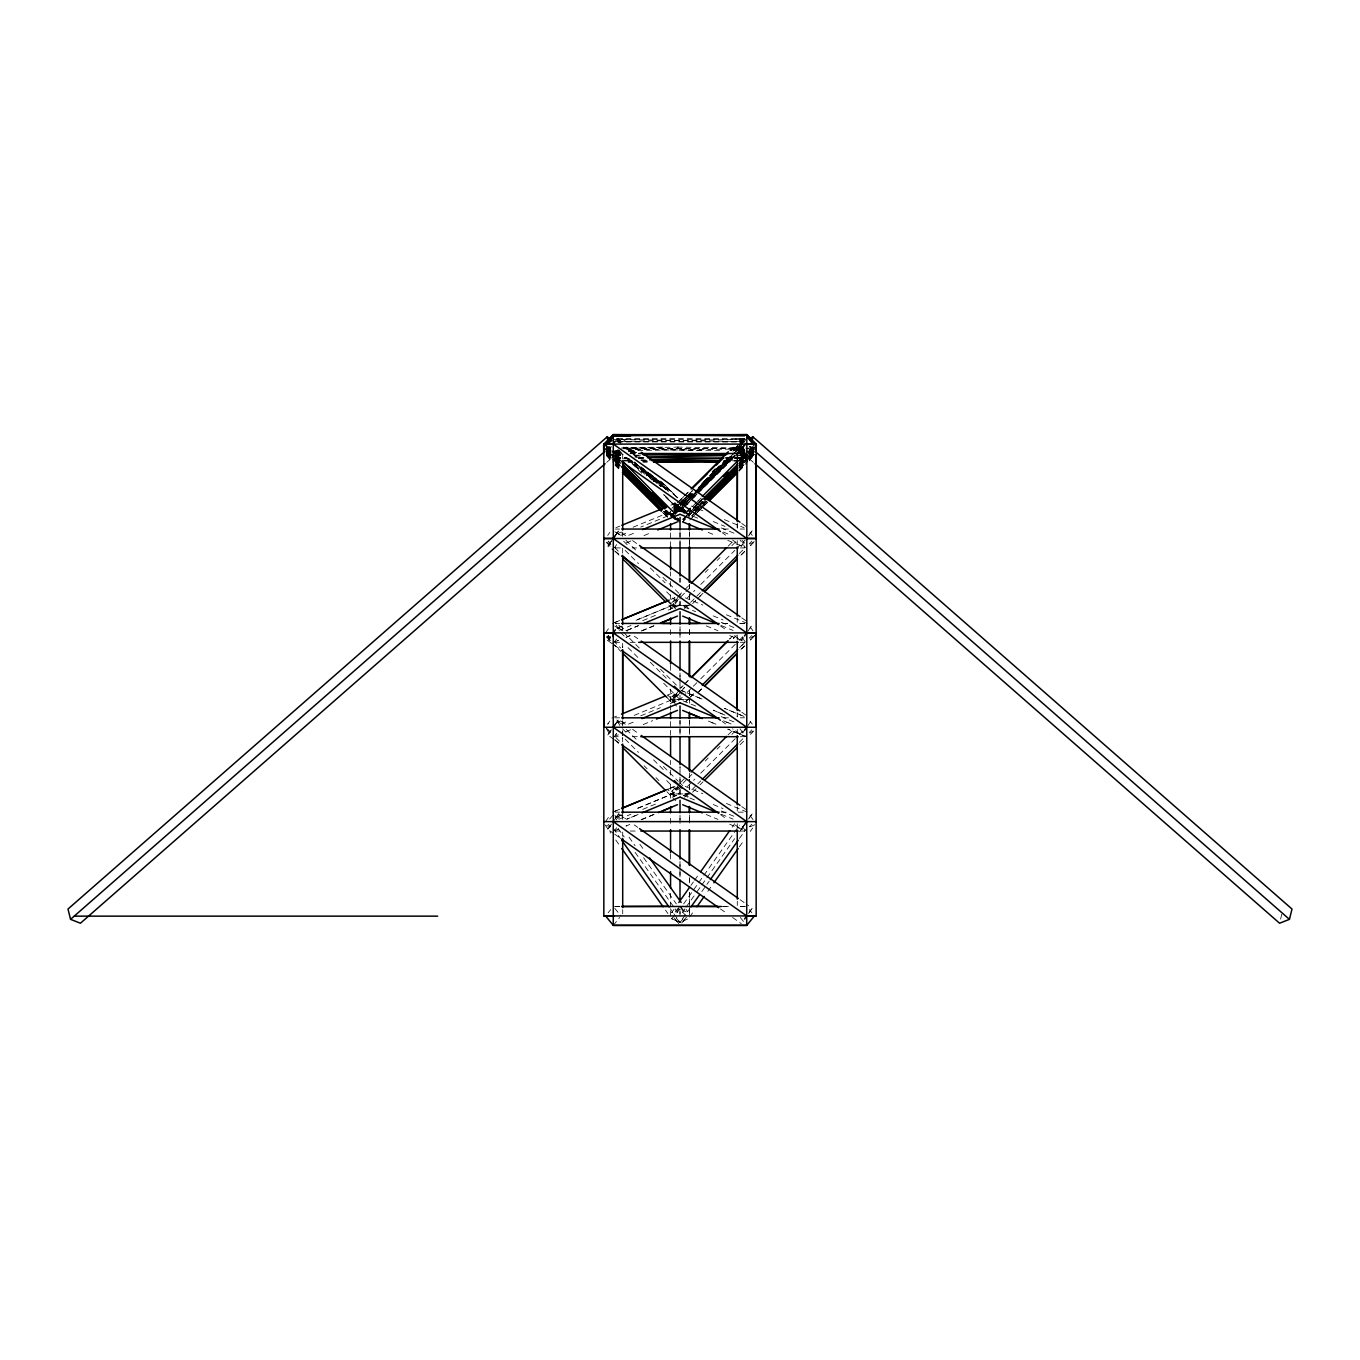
<?xml version="1.0" encoding="UTF-8"?>
<svg xmlns="http://www.w3.org/2000/svg" width="1360" height="1360" viewBox="0 0 1360 1360"><rect width="100%" height="100%" fill="white"/><g stroke="black" fill="none" stroke-linecap="round" stroke-linejoin="round"><path stroke-width="0.75" stroke-dasharray="5 3.75" d="M622.676 630.768L622.676 626.586M622.676 553.163L622.693 544.782M622.676 536.384L622.693 532.202M622.693 458.762L622.71 454.58M670.565 915.722L670.565 892.619M670.565 859.044L670.565 852.72M670.565 823.344L670.565 814.929M670.565 798.167L670.582 783.462M670.565 775.098L670.582 766.7M670.582 764.626L670.582 760.41M670.582 735.284L670.582 720.579M670.582 710.141L670.582 689.146M670.582 670.327L670.582 664.003M670.582 634.712L670.599 626.297M670.582 609.569L670.599 605.336L689.469 605.336M670.582 599.097L670.599 594.864M670.582 586.534L670.599 578.119M670.582 576.062L670.599 571.829M670.582 546.737L670.599 532.049M670.582 515.321L670.599 511.105M680 915.722L680 909.398L680 913.614M680 823.361L680.017 814.912L680 823.327M687.854 797.181L680 793.934L680.017 785.536M680.017 783.496L680.017 779.246M680.017 770.916L680.017 766.683L680 775.064M680.017 689.18L680.017 672.367L680 676.498M680.017 634.712L680.034 626.28L680 630.377M680.017 605.387L680.034 601.154M680.017 599.114L680.034 590.682M680.017 582.352L680.034 578.119M680.017 546.737L680.034 532.049M689.452 789.769L689.452 779.297L689.452 789.752M689.452 695.47L689.452 689.18M689.452 634.712L689.452 626.331M689.452 599.097L689.452 590.716M689.452 588.625L689.452 584.443M689.452 511.139L689.452 515.321L689.486 511.105L674.356 511.139L685.712 511.105M689.452 695.436L689.452 691.237M689.469 634.678L689.469 626.297M689.469 599.063L689.469 590.682M689.469 588.591L689.469 584.409M737.239 622.37L737.256 618.205M737.256 544.765L737.256 540.6M737.256 527.969L737.273 523.77M737.273 528.003L737.29 523.804M748.561 458.15L740.588 451.163L743.155 440.861L747.932 445.06M1280.593 919.122L1282.123 912.934M673.302 517.14L680.272 507.62M742.067 447.763L739.058 452.693L744.175 458.983L739.551 463.488M749.462 460.887L753.474 454.325M739.313 445.791L743.359 439.195M742.288 446.488L739.245 451.418L744.413 457.708L740.129 457.674M749.7 454.002L752.726 449.072M673.319 512.023L677.382 505.427L684.777 511.326M673.285 515.015L681.887 503.965M675.342 511.649L677.365 508.351L681.802 511.887L677.348 508.436M687.752 513.672L682.669 521.917L685.712 518.959M740.792 442.051L742.815 438.77M741.37 445.434L744.413 440.504L739.84 444.924M740.86 447.78L738.837 451.078L743.971 457.368M749.156 453.543L753.219 446.981M749.7 456.977L752.743 452.03M749.224 459.289L753.287 452.71M749.615 459.646L752.658 454.716M675.291 508.759L678.249 506.413L675.274 508.793L677.365 505.529L684.777 511.411M683.689 520.319L687.752 513.757M740.741 444.924L743.801 439.994M749.105 456.433L753.168 449.854M614.499 736.44L616.641 733.38L614.499 736.423L618.324 734.842M676.6 693.498L672.316 699.618L634.151 715.411M605.54 821.61L609.841 815.473M614.516 830.773L618.341 829.192L614.516 830.79L616.658 827.713M678.742 784.788L672.316 793.934L636.072 808.962L672.316 793.934L681.241 786.964M607.801 451.775L612.136 445.604L607.835 451.792L613.037 455.464M607.699 535.432L609.841 532.355M616.641 544.595L614.516 547.672L618.426 546.057M676.617 505.019L674.475 508.079L676.634 504.985M605.54 632.876L609.824 626.756M614.499 642.056L618.426 640.424L614.499 642.056L616.641 638.996M678.759 596.207L672.333 605.336L635.001 620.738M741.234 546.176L744.498 541.569L741.251 546.21L732.564 540.039M752.148 530.791L747.796 536.945L752.131 530.774M678.742 690.472L672.316 699.652L676.294 706.163M607.784 734.961L612.136 728.79L607.784 734.944L612.986 738.633M615.417 724.183L618.681 719.542L625.617 724.455M607.801 829.311L612.153 823.14L607.801 829.311L613.003 832.983M618.698 813.892L613.258 821.61L618.698 813.892L625.634 818.788M741.251 829.311L745.603 823.14L741.251 829.294L734.315 824.398M625.634 535.687L618.681 530.774L614.329 536.945L618.698 530.791M607.784 640.594L612.136 634.406M614.329 725.696L618.681 719.542M747.779 631.329L752.131 625.192L749.938 628.235M745.586 728.773L741.234 734.961L732.564 728.807M747.779 725.713L752.131 719.559M609.977 543.099L607.784 546.176L613.003 549.882M614.329 536.928L618.681 530.774M673.982 909.313L671.568 912.73L680 909.024L686.035 915.926M690.965 885.36L693.379 881.943M694.603 880.226L699.448 873.392M732.19 827.169L734.621 823.769M683.638 903.89L739.415 825.18M682.431 912.288L684.845 908.871M686.069 907.154L695.776 893.469M696.983 891.752L700.621 886.618M701.845 884.901L734.587 838.695M739.449 831.844L743.087 826.71M680 909.024L671.568 918.697L680 922.403L689.707 908.718M701.828 891.599L709.104 881.331M739.415 838.542L746.691 828.291M689.656 916.98L694.501 910.129M707.846 891.31L712.691 884.476M739.364 846.821L744.226 839.987M750.278 831.419L752.709 828.002M607.257 451.214L610.759 446.743M615.383 453.509L619.633 453.526L615.332 453.526L617.661 450.466M615.417 456.127L618.919 451.656M675.359 509.422L678.878 504.917M683.502 519.826L688.16 513.876L682.21 507.841M677.688 600.627L671.84 608.107L668.899 605.098M671.84 702.389L684.471 687.463L681.496 690.472M675.342 512.074L680.017 506.124L671.823 510.969M606.594 449.395L608.94 446.42M606.475 452.251L609.977 447.797M615.944 452.744L618.29 449.786L614.924 453.339M615.825 455.668L619.327 451.197M675.342 511.989L680.034 506.056M683.519 519.758L688.194 513.825L680.017 508.98L674.05 502.996L682.346 511.938L680 509.048L671.823 513.893L676.498 519.826L671.857 513.808L680.017 508.946L684.896 511.938M618.766 451.248L613.666 457.538L604.18 448.103M606.747 453.679L613.479 460.428L619.905 452.557M741.88 442.629L746.98 436.339M749.632 452.081L753.457 447.355M738.123 450.143L741.098 447.134L737.137 451.078L737.018 448.222L747.065 458.167L753.491 450.313M606.866 451.078L613.258 443.207M641.75 473.229L620.993 452.642L613.309 462.077L619.684 462.026M745.654 443.564L739.262 451.418L745.178 456.127M738.463 460.836L746.929 460.853L753.389 452.999M614.89 453.118L617.44 449.973M740.401 442.527L742.968 439.382M749.428 450.381L751.978 447.236M608.141 912.781L610.708 909.636M613.292 925.378L619.701 917.507M606.679 449.854L609.246 446.709M620.789 451.435L613.054 460.87L621.537 460.955M746.793 443.241L739.075 452.693L745.008 457.368L739.058 463.437M753.168 454.257L746.742 462.128L740.401 462.128M612.935 458.218L619.412 450.364M741.37 442.187L746.521 435.897M745.331 443.207L738.871 451.078L744.77 455.77M752.913 446.913L750.329 450.058L753.253 447.236M752.981 452.642L746.521 460.513L740.231 460.53M612.986 455.26L616.862 450.551M742.628 443.496L735.692 451.197M743.92 441.932L746.504 438.787M609.637 819.06L613.258 814.912L616.879 820.046M671.568 918.697L680 922.403L683.621 918.255M674.781 507.943L677.739 504.9M679.218 503.37L683.638 498.814M730.932 450.16L733.873 447.117M674.781 510.85L679.201 506.277M680.68 504.764L686.579 498.678M688.058 497.148L692.495 492.592M733.839 450.007L736.78 446.964M682.958 503.098L687.395 498.542M688.874 497.012L693.311 492.456M705.126 480.301L708.084 477.258M709.563 475.728L719.899 465.086M734.672 449.888L737.63 446.845M739.109 445.332L745.025 439.246L617.899 438.685M694.773 493.833L685.916 502.962L697.901 490.858M696.252 492.32L731.68 455.821M733.159 454.291L740.537 446.692M696.269 504.645L702.168 498.559M739.109 460.547L745.025 454.478M697.731 506.022L688.857 515.151L697.901 506.124M694.11 510.442L702.967 501.33M739.908 463.318L744.345 458.762M750.244 452.676L753.202 449.633L749.921 446.913M695.572 511.836L698.53 508.793M739.874 466.208L744.294 461.635M750.21 455.549L753.151 452.506M672.333 511.105L678.742 504.543M749.275 543.711L751.842 541.127M681.275 690.472L702.848 699.397L681.292 690.438L672.299 699.652L676.6 705.772M749.258 638.112L751.825 635.511M680 786.097L672.299 793.968L674.305 797.215M749.258 732.479L751.825 729.878M749.275 826.846L751.842 824.228M674.781 513.026L680.697 507.008M682.176 505.495L688.092 499.477M689.571 497.981L694.008 493.459M695.487 491.963L731 455.838M682.958 508.13L680 511.139L663.646 494.649M684.437 506.617L688.874 502.112M690.353 500.599L696.269 494.581L690.387 500.463M734.74 455.464L697.748 493.085L734.859 455.974M736.219 453.951L743.614 446.437M705.143 500.854L694.79 511.394L702.321 503.982M739.177 466.242L745.093 460.224M689.656 520.03L694.093 515.525M695.572 514.012L700.009 509.507M701.488 507.994L707.404 501.976M739.959 468.877L744.396 464.355M750.312 458.337L753.27 455.328M674.849 507.875L680.799 501.84M731.425 450.551L734.4 447.525M674.832 510.799L682.278 503.251M683.774 501.738L689.724 495.72M701.658 483.65L704.633 480.641M712.079 473.093L716.55 468.571M734.434 450.483L737.409 447.457M683.009 503.013L690.455 495.482M703.851 481.899L724.693 460.785M735.114 450.211L741.081 444.176M699.38 489.345L732.156 456.178M693.43 507.722L697.901 503.2M699.38 501.687L702.355 498.678M739.585 460.955L744.056 456.433M739.619 463.913L744.09 459.391L740.027 455.379M694.144 510.425L703.086 501.364M738.82 465.154L752.862 449.786L749.853 447.559M749.241 454.597L755.191 448.562M695.623 511.836L701.59 505.801M703.069 504.288L706.061 501.279M738.837 468.112L747.779 459.068M749.258 457.555L753.729 453.033M674.815 513.009L679.286 508.521M685.236 502.537L697.136 490.552M698.632 489.056L731.357 456.144M685.95 505.104L680 511.088L663.748 494.547M687.446 503.608L691.917 499.12M693.396 497.624L699.346 491.64M700.842 490.144L738.038 452.727M739.534 451.231L743.988 446.743M739.534 466.565L743.988 462.077M692.631 517.038L697.102 512.55M698.581 511.037L703.052 506.549M704.531 505.053L707.506 502.061M738.769 470.645L747.694 461.669M749.173 460.173L753.644 455.668M671.857 508.385L688.211 491.963M729.742 450.262L732.734 447.304M739.415 443.853L733.482 449.82L739.381 443.836M740.894 442.374L746.844 436.407M740.877 442.357L746.81 436.39M739.381 459.187L745.331 453.237L740.061 446.913M694.144 507.892L701.539 500.48L696.881 504.815M740.129 461.72L755.004 446.845L750.074 449.769L753.372 447.831M671.84 602.65L683.706 590.733M685.168 589.271L689.639 584.8M728.144 546.159L734.077 540.226M684.471 593.181L672.316 605.336L636.072 620.296M685.95 591.736L691.883 585.752M705.211 572.407L708.186 569.415M717.06 560.507L720.035 557.532M731.867 545.649L736.321 541.195M684.471 608.617L700.774 592.246M739.279 553.605L745.212 547.689M692.648 603.602L695.606 600.644L692.631 603.653M744.498 551.616L740.061 556.07L744.498 551.599M676.736 693.94L671.84 696.932L674.798 693.974L671.84 696.898L675.342 701.403M745.195 642.056L739.279 647.989L745.195 642.073M606.543 449.956L609.246 447.253M619.004 452.149L614.958 456.195L619.327 452.608M614.839 459.068L621.18 452.778M621.367 453.985L615.978 459.391L620.449 463.964M673.285 508.436L677.348 504.356M739.755 442.646L743.801 438.6M741.642 441.745L744.328 439.042M674.611 509.711L680.034 504.237M670.565 516.664L680.017 507.161M738.871 450.075L741.574 447.372L744.277 450.381M677.314 512.04L680 509.32L682.703 512.04M740.027 449.99L742.73 447.287M682.958 507.875L680 510.85L640.747 527.102M684.454 506.396L688.891 501.942M736.338 454.495L743.767 447.083M749.513 450.806L756.279 444.091M749.19 452.081L753.236 448.035M753.763 448.477L749.717 452.523L754.188 448.222L745.688 448.069M749.139 454.954L755.888 448.222M749.751 455.481L752.454 452.778M749.258 457.81L753.304 453.764M749.666 458.167L753.712 454.121M749.462 459.425L753.508 455.379M687.412 597.788L694.824 590.376M700.757 584.443L734.859 550.341M736.338 548.862L745.246 539.971M670.191 703.63L680 699.567L685.933 693.634M687.412 692.155L691.866 687.701M693.345 686.222L699.278 680.289M700.757 678.81L737.834 641.733M739.313 640.254L745.246 634.321M671.84 791.248L679.235 783.819M680.731 782.34L686.647 776.407M728.144 734.893L734.06 728.994M682.975 783.292L687.412 778.821M688.891 777.359L691.866 774.384M705.194 761.056L708.152 758.081M717.043 749.19L720.018 746.215M731.867 734.349L736.304 729.912M687.412 786.522L694.824 779.11M700.757 773.177L737.834 736.1M739.313 734.621L745.246 728.688M684.454 797.215L690.387 791.282M691.866 789.803L696.303 785.349M697.782 783.87L700.757 780.912M739.279 742.356L746.691 734.944M692.631 792.234L698.564 786.284M700.043 784.822L703.001 781.847M740.044 744.787L744.481 740.35M750.414 734.4L753.372 731.459M680.306 500.004L686.222 494.156M730.524 450.296L733.482 447.372M739.398 441.524L742.356 438.6M681.156 502.367L675.24 508.215L678.283 505.291M682.635 500.905L688.534 495.057M712.164 471.665L715.122 468.741M732.853 451.18L738.769 445.332M681.768 506.158L687.701 500.276M689.18 498.814L732.207 456.229L692.155 495.907M677.314 510.595L683.247 504.713M684.726 503.251L690.659 497.369M679.711 511.445L737.562 454.155M692.189 506.753L696.626 502.367M698.088 500.905L701.046 497.981M739.449 459.952L743.886 455.566M749.802 449.718L754.222 445.332M691.56 510.578L682.686 519.35L688.653 513.519M693.022 509.116L698.938 503.268M738.82 463.777L744.736 457.929M695.13 511.445L698.105 508.487M739.636 467.381L744.09 462.961M750.023 457.096L754.477 452.693M697.527 512.295L707.914 501.993M739.075 471.172L745.008 465.29M681.887 501.058L687.922 495.108M689.435 493.612L692.461 490.637L686.528 496.57M733.227 450.432L736.253 447.44M683.4 502.486L689.452 496.519M698.53 487.577L730.286 456.263M736.338 450.313L739.364 447.321M675.291 510.765L690.387 495.873M700.961 485.452L734.179 452.693M684.369 504.73L675.291 513.672L681.428 507.705M685.882 503.251L691.934 497.284M693.447 495.788L697.986 491.317M699.499 489.821L734.298 455.549M693.787 507.79L698.326 503.319M699.822 501.84L702.848 498.865M739.092 463.114L748.153 454.172M689.248 515.168L702.865 501.755L687.735 516.596M739.177 465.97L748.255 457.028M749.768 455.549L754.307 451.078M694.739 510.051L700.774 504.101M740.044 465.375L744.566 460.904M691.747 515.933L702.338 505.495M703.851 503.999L706.877 501.024M740.146 468.231L744.685 463.76M677.382 502.877L683.332 497.063M684.828 495.618L689.282 491.266M730.966 450.619L733.941 447.712M739.908 441.915L742.883 439.008M679.779 503.846L685.729 498.032M687.208 496.587L691.679 492.235M712.521 471.903L715.496 469.013M734.859 450.143L737.834 447.236M695.198 503.846L701.148 498.032M739.857 460.292L744.328 455.94M690.149 512.074L696.099 506.26M697.595 504.815L702.049 500.463M739.279 464.168L745.229 458.371M680.408 505.393L686.494 499.477M688.007 497.981L692.58 493.544M698.666 487.628L732.139 455.039M733.669 453.56L739.755 447.627M682.941 506.226L689.027 500.293M690.557 498.814L695.113 494.377M696.643 492.898L734.689 455.855M739.466 466.225L744.039 461.788M750.125 455.855L753.168 452.897M691.798 515.933L699.397 508.538M700.927 507.042L707.013 501.126M738.973 470.016L745.059 464.1M678.912 503.948L684.998 498.049M733.754 450.823L738.327 446.403M675.359 510.714L687.548 498.916M689.061 497.437L693.634 493.017M695.164 491.538L731.731 456.11M750.21 453.169L753.253 450.211M694.858 510.102L697.901 507.161M699.431 505.682L704.004 501.262M739.041 467.313L745.144 461.414M606.407 450.075L610.538 446.454M606.713 462.349L609.909 459.561M611.49 458.15L619.463 451.18M614.788 453.492L619.242 449.973M675.257 511.394L679.694 507.858L672.282 513.672L677.365 521.883M609.807 447.899L605.37 451.435L609.637 451.469M607.24 449.803L610.198 447.457M615.417 452.795L618.375 450.449M615.281 455.685L619.735 452.149M610.028 449.14L605.574 452.642L610.011 457.045M615.043 457.334L620.993 452.642M678.283 694.96L672.316 699.618L674.883 702.27M671.84 696.898L676.753 693.906M749.955 732.972L753.219 730.949M680 786.25L671.84 791.231L675.342 795.719M749.972 544.204L754.868 541.195M673.489 601.63L676.753 599.675M678.402 504.407L673.506 507.365L678.385 504.441M742.067 446.692L738.803 448.664L744.634 456.11M749.836 456.773L754.749 453.832L750.074 447.882M750.227 457.13L755.123 454.172L749.292 446.726M740.503 442.034L745.399 439.11M750.295 451.469L753.559 449.531L751.128 446.539M750.329 454.427L755.225 451.52L751.723 447.049M675.121 508.946L678.402 507.008M739.942 441.592L744.855 438.685M749.768 451.01L754.681 448.12M749.717 453.9L754.63 450.993M750.074 826.812L755.14 824.568M676.379 918.255L680 922.403L688.432 918.697M674.917 786.352L667.301 789.514L674.917 786.369M641.223 819.723L654.568 814.181M621.129 535.228L628.983 531.981M619.599 620.551L611.966 623.696L619.82 620.449M671.126 599.318L674.951 597.737L670.905 599.437M616.981 628.167L622.71 625.804M619.157 630.411L630.938 625.532M642.719 620.653L658.41 614.142M668.219 610.079L680 605.2L695.708 611.711M626.654 630.53L638.112 625.804M625.957 637.347L629.765 635.766M641.223 631.04L654.585 625.532M611.966 718.08L619.599 714.918M667.301 695.181L674.934 692.053M616.981 722.517L620.806 720.936M621.129 723.962L628.983 720.698M640.747 715.819L660.382 707.693M628.558 724.098L636.208 720.936M625.957 731.697L631.669 729.334M643.127 724.591L652.664 720.664M619.157 819.128L630.938 814.249M642.719 809.37L658.41 802.876M672.146 797.181L680 793.934L680 789.735M641.223 819.723L654.568 814.198M617.321 628.014L623.203 625.6M626.824 630.445L638.605 625.6M626.28 637.194L630.207 635.579M641.988 630.734L653.786 625.872M615.927 527.697L619.837 526.082M670.922 505.138L674.832 503.557M617.338 533.664L621.248 532.049M633.046 527.221L670.361 511.938M628.813 535.262L636.65 532.049M626.297 542.844L632.179 540.43M643.977 535.585L651.814 532.389M740.588 451.163L744.549 449.599M613.428 441.541L744.889 439.331M605.914 448.103L610.147 448.035M622.846 447.814L663.085 447.117M621.316 448.103L678.504 447.117M612.153 450.874L618.511 450.772M629.102 450.585L744.158 448.919M746.283 448.885L752.641 448.766M615.791 457.504L626.365 457.317L638.367 469.217M634.848 457.164L641.189 457.062M738.616 455.362L744.974 455.26M613.53 460.428L619.905 460.309L614.737 456.688M622.013 460.275L630.496 460.139M641.104 459.952L645.337 459.884M725.917 458.524L744.991 458.218M611.949 452.591L620.432 452.506M631.04 452.404L637.415 452.353M631.584 452.54L637.959 452.489M739.806 451.554L744.056 451.52M746.181 451.503L752.539 451.435M615.723 454.665L624.189 454.597M740.52 453.577L744.753 453.543L740.061 447.44M628.167 461.941L632.417 461.907M643.025 461.805L647.258 461.771M723.656 461.074L732.139 460.989M734.264 460.972L744.872 460.87M617.185 439.331L744.294 438.787L735.913 438.583M623.594 448.749L744.328 448.222M615.196 455.26L623.662 455.226M634.253 455.192L638.503 455.175M615.162 458.218L627.861 458.167M638.452 458.116L644.81 458.082M725.305 457.742L738.021 457.691M619.514 906.474L613.258 906.491L620.976 915.926M617.304 441.983L744.43 441.643M615.196 451.435L619.446 451.418M630.037 451.384L638.503 451.367M740.214 451.095L744.447 451.078M615.23 460.87L619.463 460.853M627.946 460.836L632.179 460.819M642.77 460.785L647.003 460.785M725.407 460.564L738.123 460.53M670.582 699.618L689.452 699.618L689.452 703.817L689.452 699.652L670.582 699.652L685.678 699.652M615.4 452.642L619.633 452.642M630.224 452.642L636.582 452.659M740.418 452.676L744.651 452.693M630.207 453.509L636.599 453.526M740.452 453.509L744.719 453.526M615.4 462.077L619.633 462.077M628.116 462.094L632.349 462.094M642.94 462.094L647.173 462.094M723.452 462.111L731.935 462.111M615.349 529.04L619.599 529.057M723.384 529.04L729.759 529.057M740.333 529.04L744.583 529.057M615.349 547.91L621.724 547.927M632.298 547.91L636.548 547.927M740.333 547.91L744.583 547.927M670.599 605.336L689.452 605.387M615.349 642.311L619.582 642.328M630.173 642.311L636.531 642.328M740.316 642.294L744.566 642.328M615.349 717.808L619.582 717.825M723.384 717.808L729.742 717.825M740.333 717.808L744.566 717.825M613.241 736.678L621.707 736.695M632.298 736.678L638.656 736.695M740.333 736.678L744.566 736.695M615.366 812.158L619.599 812.175M721.276 812.158L727.634 812.175M738.225 812.158L744.583 812.175M615.366 831.028L619.599 831.045M630.19 831.028L636.548 831.045M740.35 831.028L744.583 831.045M615.4 906.491L619.633 906.491M723.418 906.491L729.776 906.491M740.367 906.491L744.6 906.491M617.746 441.558L744.872 441.983M615.604 450.993L619.837 451.01M628.32 451.027L636.786 451.061M738.497 451.384L744.855 451.418M615.57 460.428L624.053 460.462M626.161 460.462L630.411 460.479M641.002 460.513L645.235 460.53M723.622 460.785L736.338 460.819M721.718 906.423L730.048 906.44M740.486 906.474L746.742 906.491M624.206 448.154L744.94 448.732M615.655 454.699L624.138 454.733M738.514 455.192L744.872 455.209M615.689 457.555L626.28 457.606M638.979 457.657L645.337 457.691M725.832 458.082L744.906 458.167M629.272 451.52L637.755 451.588M739.619 452.54L743.852 452.591M745.977 452.608L752.335 452.659M611.745 451.486L618.12 451.554M628.728 451.656L637.211 451.724M630.139 453.679L636.497 453.73M623.662 460.972L632.145 461.04M642.77 461.142L647.003 461.193M723.401 461.907L731.884 461.975M740.367 462.06L744.617 462.094M613.054 439.348L744.498 441.592M627.062 448.902L720.341 450.5M739.432 450.823L743.665 450.891M745.79 450.925L752.148 451.044M626.501 449.157L704.939 450.5M615.06 458.252L627.776 458.473M638.384 458.66L644.742 458.762M725.305 460.139L733.788 460.292M735.913 460.326L744.396 460.479M677.331 447.117L743.563 448.035M615.111 455.311L623.577 455.447M636.276 455.685L640.509 455.753M727.328 457.317L733.686 457.419M735.811 457.47L744.277 457.606M683.23 502.758L702.865 510.782M724.404 519.639L744.039 527.697M713.218 521.594L724.999 526.405M723.282 532.032L731.153 535.279M708.186 532.372L716.04 535.585M727.787 540.413L745.45 547.689L740.061 540.022M685.202 597.822L702.865 605.081M726.376 614.788L747.949 623.713M713.218 615.893L723.027 619.922M676.243 606.968L672.316 605.387L674.458 608.447M721.327 625.583L733.091 630.462M706.214 625.872L717.978 630.717M729.742 635.579L745.416 642.073L741.115 635.953M744.022 716.431L724.421 708.322L744.022 716.448M745.416 736.423L727.77 729.113L745.416 736.44M697.663 518.16L680 510.85L663.697 494.53M721.208 527.918L736.916 534.412M721.208 622.285L734.944 627.963M663.697 683.264L680 699.567L697.663 706.877M721.208 716.635L736.916 723.146M685.202 786.403L702.848 793.713M726.393 803.471L747.966 812.43M713.218 804.525L723.01 808.588M689.809 797.997L695.708 800.428M721.208 811.002L734.944 816.697M676.226 795.566L672.299 793.968L667.862 789.497M721.344 814.283L733.108 819.162M706.197 814.521L717.961 819.4M729.742 824.279L745.416 830.79L741.132 824.67M614.941 815.66L621.69 818.618M606.492 825.316L609.875 826.812M681.683 909.772L688.432 912.73L686.018 909.313M607.07 451.843L610.334 453.781M616.845 439.569L621.758 442.476M607.036 448.987L610.3 450.925M675.121 518.381L680.034 521.288L677.688 518.33M616.301 440.13L619.582 442.085M606.509 449.582L613.037 453.458M606.475 452.54L613.003 456.416M675.104 518.483L678.385 520.421M606.934 454.716L610.215 456.671M606.56 455.175L613.088 459.102M616.522 438.362L621.452 441.337M606.713 447.814L613.258 451.758M614.873 531.777L621.401 535.738L614.89 531.794M606.696 542.198L613.241 546.176M614.873 626.161L621.401 630.139M606.696 636.582L609.96 638.588M618.681 625.158L627.351 631.312M634.27 636.191L637.755 638.656M741.727 712.181L748.663 717.094M607.784 640.577L612.986 644.266M614.72 645.473L619.922 649.162M722.177 721.463L725.628 723.928M632.553 729.334L639.472 734.247M741.744 806.531L748.68 811.444M614.72 739.84L619.922 743.529M720.443 814.589L727.379 819.519M634.287 824.925L637.772 827.373M740.044 899.657L748.697 905.777M614.737 834.207L619.939 837.879M720.477 908.939L725.679 912.611M732.615 917.507L741.285 923.644M622.166 438.821L627.402 442.51M634.304 447.406L639.523 451.095M741.744 523.413L748.68 528.343M722.177 532.695L725.662 535.16M632.553 540.583L637.755 544.272M741.727 617.797L748.663 622.727M614.72 551.089L619.939 554.778M720.426 625.855L727.362 630.785M734.298 635.664L741.234 640.594M750.023 449.174L752.998 451.52M741.727 447.678L744.702 450.024M740.792 446.964L745.246 450.483M744.651 452.914L738.701 448.222L746.385 457.657M750.244 447.899L753.202 450.245M748.221 455.804L739.347 448.732L747.116 458.167M749.53 446.454L753.661 450.058M750.159 459.544L753.355 462.332M652.188 475.983L665.907 489.277M634.423 462.077L654.228 481.27L637.925 464.797M681.632 507.841L684.675 510.799M605.285 448.783L609.841 453.22M615.944 459.119L620.517 463.556M614.924 461.465L621.01 467.364M665.176 510.187L669.749 514.607M671.279 516.086L675.835 520.523M617.202 439.059L620.177 441.949M626.127 447.763L632.077 453.56M660.365 481.134L678.215 498.559L660.552 480.947M647.547 471.954L663.918 487.917M640.067 466.922L655.282 481.746M628.405 458.847L642.09 472.192M674.033 503.319L684.675 513.689L674.135 503.166M605.336 445.825L609.79 450.177M615.757 455.991L620.211 460.343M614.839 458.405L620.806 464.219M671.398 513.553L677.365 519.367L671.466 513.451M606.883 452.914L609.926 455.872M616.012 461.805L620.568 466.259M614.992 464.117L621.078 470.033M663.663 511.547L668.219 516.001L663.748 511.394M643.365 469.608L656.965 483.021M628.779 458.439L646.918 476.34M607.257 452.472L613.309 458.439M614.822 459.935L620.874 465.902M615.366 463.675L619.905 468.146M652.494 475.66L670.599 493.527M640.968 467.483L657.577 483.871M607.376 449.599L613.411 455.549M614.924 457.045L620.959 463.012M615.485 460.785L620.007 465.256M665.295 509.966L672.843 517.412M617.729 438.498L620.687 441.439M626.586 447.287L636.922 457.521M652.324 475.983L665.618 489.141M633.76 462.094L647.105 475.303M675.291 503.234L684.709 513.842M665.482 496.74L680.306 511.411M607.325 446.709L613.224 452.557M614.703 454.036L620.619 459.884M615.332 457.844L619.769 462.23M615.944 462.927L620.398 467.33M664.87 511.445L669.324 515.814M615.043 465.256L620.976 471.121M662.49 512.278L666.927 516.664M752.352 447.372L756.398 451.418M750.805 447.287L753.508 449.99M740.061 446.76L744.141 450.84M738.412 446.692L746.487 454.767M738.871 452.761L746.963 460.853M620.024 441.388L617.304 438.685L619.293 441.966M617.627 439.858L620.313 442.544M681.36 508.504L689.435 516.664M628.099 458.949L639.965 470.815M606.509 446.777L610.589 450.823M677.348 517.837L680.051 520.54M606.832 447.95L613.581 454.682M606.305 448.528L610.351 452.574M674.628 517.718L670.582 513.672L674.611 517.803M675.988 519.061L680.034 523.107M606.254 451.486L610.3 455.532M606.339 454.121L610.385 458.167M606.543 455.345L610.589 459.391M625.141 550.341L638.486 563.686M666.655 591.855L680 605.2L680 601.018M621.894 630.649L615.961 624.716L619.939 631.244M623.373 632.128L639.71 648.448M660.484 669.205L676.804 685.525M620.653 632.587L625.107 637.041M650.335 662.269L666.944 678.861M628.099 647.666L639.965 659.532M613.224 640.577L620.653 647.989M667.862 695.181L674.084 701.42M606.543 637.075L610.997 641.529M612.476 643.008L620.891 651.44M667.386 697.935L672.843 703.341M620.415 723.52L615.961 719.083L620.942 727.26M626.348 729.453L636.735 739.823M663.442 766.496L678.283 781.337M679.762 782.816L682.737 785.791M622.421 728.739L628.354 734.655M653.582 759.849L665.448 771.715M625.141 739.075L638.486 752.42M666.655 780.589L680 793.934M605.54 727.243L609.977 731.697M615.91 737.63L621.86 743.546M644.113 765.782L647.088 768.757M655.979 777.648L658.954 780.623M614.958 739.874L620.891 745.79M666.91 791.741L675.801 800.632M625.855 540.209L636.259 550.613M662.966 577.371L680.782 595.187M623.628 541.195L628.099 545.649M650.335 567.953L665.193 582.794M614.72 547.655L620.67 553.622M672.605 605.642L675.58 608.583M606.543 542.691L613.989 550.137M615.451 551.616L619.922 556.07M627.351 447.287L637.772 457.725M664.445 484.534L677.824 497.93M617.712 440.861L625.158 448.324M650.352 473.654L666.689 490.025M634.627 462.145L653.973 481.61M674.781 502.554L685.202 513.026M606.577 448.307L613.989 455.77M615.468 457.249L619.956 461.72M616.063 462.094L620.517 466.582M665.125 511.479L668.1 514.471L665.227 511.343M606.407 455.685L613.836 463.165M615.332 464.661L619.786 469.166M643.501 468.622L661.368 486.727M633.845 462.264L647.241 475.847M666.604 510.714L671.075 515.253M606.322 453.084L613.768 460.615M615.264 462.128L621.214 468.163M664.394 511.904L667.369 514.913L664.445 511.751M625.668 447.576L631.618 453.611M655.435 477.768L667.335 489.838M641.325 466.871L645.779 471.41M647.275 472.906L660.671 486.489M616.012 456.484L620.483 461.006M606.373 450.126L613.802 457.674M615.298 459.17L619.769 463.709M670.361 515.032L665.89 510.493L670.361 514.93M677.841 505.461L685.236 512.992M628.269 458.405L640.101 470.441M613.479 458.626L620.874 466.157M606.781 455.243L609.739 458.252M615.655 464.287L620.092 468.792M674.866 796.586L672.316 793.934L674.441 797.028M608.09 729.878L610.657 732.479M608.107 824.228L610.674 826.846M626.195 447.032L635.052 456.161M658.682 480.488L669.018 491.13M647.547 472.6L660.824 486.285M615.06 454.376L620.959 460.462M606.866 449.548L609.824 452.591M615.723 458.66L620.16 463.233M648.363 472.719L661.64 486.421M682.295 507.722L685.253 510.765M637.228 464.848L651.984 480.063M613.615 455.719L620.993 463.318M666.74 510.51L671.16 515.066M606.9 452.404L609.858 455.447M615.757 461.533L620.177 466.089M740.622 447.355L744.498 452.081M607.206 449.684L609.79 452.829M607.07 452.557L609.654 455.702M750.805 446.709L753.372 449.854M607.155 446.828L609.739 449.973M606.866 454.223L610.742 458.932M749.292 909.636L751.859 912.781M740.299 917.507L744.158 922.233M749.36 446.403L753.185 451.112M617.117 439.348L619.684 442.493M608.107 447.219L610.657 450.364M606.662 452.999L610.504 457.725M750.448 446.352L754.273 451.078M606.611 447.406L610.436 452.115M606.577 450.364L610.402 455.073M741.812 447.015L744.158 449.99M739.432 446.93L746.453 455.838M681.173 507.62L684.692 512.074M677.671 518.398L680.017 521.373M738.395 448.324L746.572 458.728M742.373 447.457L744.702 450.449M742.016 540.209L744.362 543.218M682.363 509.014L684.692 511.989M685.865 605.081L688.194 608.107M639.897 844.288L643.535 849.422M629.034 837.165L635.086 845.716M643.586 857.701L676.362 903.89M613.258 828.291L620.534 838.559M670.293 908.718L672.724 912.135M673.931 913.852L680 922.403M604.809 824.585L610.878 833.136M615.74 839.987L620.585 846.838M665.499 910.146L667.913 913.563M618.12 828.41L624.189 836.978M635.12 852.38L673.931 907.154M675.155 908.871L677.569 912.288M750.108 532.372L752.25 535.415M750.091 626.773L754.392 632.859M750.091 721.14L752.25 724.183M740.044 728.79L744.345 734.893M750.108 815.49L754.409 821.593M606.883 449.752L610.963 456.314M606.849 446.896L610.912 453.458M606.764 452.625L610.827 459.204M672.299 513.757L676.345 520.353M616.709 439.246L618.732 442.544M607.342 449.123L610.385 454.053M607.308 452.081L610.351 457.028M607.393 454.733L610.436 459.663M606.577 454.291L610.589 460.836M607.529 636.157L610.504 641.053M606.526 728.875L610.504 735.437M737.596 445.791L737.63 448.732M737.256 823.701L737.256 827.9M737.29 901.255L737.29 905.454M622.693 832.082L622.693 836.281M622.71 909.636L622.71 913.835M737.239 729.334L737.239 733.55M737.256 806.922L737.256 811.121M680 531.811L680 546.499M680 577.949L680 582.131M680 632.468L680 638.758M680 678.606L680 686.987M680 695.368L680 699.567M680 777.155L680 781.354M680 869.516L680 861.118L680 877.948L680 871.624M622.693 819.502L622.693 815.303L622.676 819.502M622.676 720.97L622.676 727.26L622.676 720.953M622.676 643.365L622.676 647.564L622.676 643.348M680.017 720.562L680.017 735.301L680 720.545M689.435 892.619L689.435 915.722L689.435 892.619M689.435 877.931L689.435 884.221L689.435 877.931M689.435 814.963L689.435 823.344L689.452 814.929M689.452 773.007L689.452 777.206L689.452 772.99M689.452 720.613L689.452 735.284L689.452 720.579M689.452 532.083L689.452 546.737L689.469 532.049M737.239 712.572L737.239 716.771L737.239 712.555M737.239 634.984L737.239 639.183L737.239 634.967M737.375 446.148L737.358 450.347L737.392 446.182M676.362 504.526L674.356 507.807L676.345 504.577M609.824 721.14L607.682 724.2L609.824 721.123M752.148 813.909L747.779 820.063L752.148 813.909M752.165 908.225L747.813 914.396L752.165 908.225M612.17 540.039L607.801 546.193L612.136 540.022M743.41 637.517L741.234 640.56L743.41 637.483M680 509.031L677.671 512.006L680.017 508.98M679.983 906.287L674.866 912.577L680.017 906.287L685.134 912.577L679.983 906.287M686.426 917.286L681.292 923.576L686.426 917.286M688.942 494.479L681.53 501.925L688.925 494.513M703.018 593.215L697.102 599.148L703.001 593.232M753.389 542.708L750.431 545.683L753.372 542.691M688.126 680.612L680.731 688.024L688.143 680.595M732.581 636.072L729.606 639.047L732.581 636.106M736.304 635.545L733.346 638.52L736.321 635.562M693.345 694.008L685.933 701.42L693.345 693.991M701.522 689.01L697.085 693.464L701.522 688.993M744.481 645.966L740.044 650.42L744.481 645.983M753.372 637.075L750.414 640.033L753.372 637.092M742.764 438.668L740.061 441.371L742.798 438.702M741.115 447.423L738.14 450.364L741.098 447.423M682.669 508.436L678.215 511.955L682.669 508.368L684.709 511.666L682.669 508.436M754.851 635.613L749.955 638.605L754.851 635.579M743.563 438.379L738.667 441.337L743.546 438.362M619.599 809.268L611.983 812.43L619.616 809.268M622.71 814.487L615.077 817.649L622.71 814.487M638.112 814.487L626.671 819.23L638.112 814.487M687.718 793.934L683.893 795.515L687.718 793.968M629.782 824.466L625.957 826.047L629.782 824.466M687.735 605.336L683.91 606.917L687.718 605.387M744.413 454.784L740.18 454.801L744.345 454.75M689.452 793.968L670.582 793.934L689.452 793.934M619.582 623.424L615.349 623.424L619.582 623.441M727.617 623.424L721.259 623.424L727.617 623.458M744.566 623.424L738.208 623.424L744.566 623.458M724.982 715.071L713.218 710.209L724.982 715.071M676.226 701.284L672.299 699.652L676.243 701.25M731.136 723.996L723.282 720.749L731.136 724.013M716.006 724.251L708.169 721.004L716.006 724.251M670.769 515.185L666.196 510.731L670.769 515.1M620.704 459.204L614.771 453.254L620.67 459.204M667.386 517.055L662.915 512.567L667.386 517.004M674.9 607.971L672.333 605.336L674.883 608.005M610.657 638.129L608.09 635.511L610.657 638.112M618.392 818.975L615.825 816.357L618.375 818.992M610.674 543.745L608.107 541.11L610.657 543.728M678.725 923.576L673.574 917.286L678.708 923.576M675.359 607.087L673.03 604.112L675.342 607.121M688.194 796.654L685.848 793.679L688.177 796.688M622.676 735.624L622.676 729.334L622.676 735.641M622.676 741.914L622.676 737.732L622.676 741.931"/><path stroke-width="1.5" d="M753.44 444.21L746.844 434.656L613.258 434.639L603.84 444.091L603.789 727.26L756.109 727.26L756.228 454.563M744.413 435.88L613.292 434.639L613.275 925.378L746.725 925.378L754.426 915.926L746.096 915.909M622.676 718.862L622.676 649.655M622.676 624.495L622.676 555.271M622.693 530.111L622.71 460.87M670.565 888.42L670.565 871.624M670.565 852.72L670.565 829.634M670.565 812.855L670.565 806.531M670.582 756.245L670.582 737.341M670.582 718.522L670.582 712.198M670.582 664.003L670.599 640.951M670.582 624.24L670.599 617.916M670.599 569.738L670.599 546.703M670.582 529.992L670.599 523.668M680 901.034L680 880.039M680 859.044L680 829.651M680.017 812.855L680.017 800.258M680.017 764.609L680.017 737.375M680.017 718.505L680.017 705.925M680.017 670.31L680.034 640.968M680.034 624.206L680.034 611.643M680.034 576.028L680.034 546.703M680.034 529.941L680.034 517.378M689.452 806.565L689.435 812.855L689.452 806.531M689.452 714.323L689.452 718.522L689.452 712.198M689.452 676.617L689.452 641.002M689.452 624.24L689.452 617.95M689.452 582.335L689.452 546.737L689.469 582.301M689.452 676.583L689.469 640.968M689.469 624.206L689.469 617.916M737.239 710.481L737.239 641.274M737.239 616.08L737.256 546.89M737.273 519.571L737.341 473.416M613.904 915.909L605.574 915.926L613.292 925.378L746.708 925.378L746.844 434.656M737.29 521.696L737.392 452.472M756.126 632.893L603.806 632.876L603.84 915.943L756.16 915.926L756.109 632.859L746.674 632.91L613.241 538.492L603.823 538.492L756.143 538.492L756.279 444.108L746.81 434.622L613.547 435.812L603.602 445.825L603.653 451.435L603.84 452.642L603.84 444.091L756.279 444.108L756.211 452.693L756.245 444.074L746.844 444.04M603.602 445.825L603.823 444.074M613.037 436.39L613.258 434.639L609.416 439.348M746.487 435.897L746.81 434.622L754.545 444.091M751.995 441.082L753.032 436.968L1292 909.041L1289.433 919.343L1279.573 923.236L754.936 463.726M615.417 724.183L613.241 727.26L746.691 821.61L756.126 821.61M613.241 538.492L615.434 535.415M615.417 629.799L613.241 632.893L613.224 636.65M744.498 635.97L746.674 632.893M744.498 730.337L746.691 727.26L613.241 632.893L603.806 632.876M744.515 824.687L746.691 821.61L603.806 821.61M744.549 919.02L746.725 915.943L756.16 915.926M678.827 902.479L689.741 887.077M700.672 871.675L729.759 830.603M690.914 907.001L699.397 895.033M710.311 879.631L738.208 840.276M696.932 906.712L704.208 896.444M713.898 882.759L738.157 848.538M603.84 444.074L613.275 444.142L615.451 440.997M606.288 445.349L613.275 436.407M708.883 500.48L737.001 471.886M711.297 492.558L714.289 489.549M704.565 499.868L737.324 466.667M707.54 499.766L737.341 469.608M709.002 500.565L737.273 472.141M691.152 489.005L728.28 451.775M687.463 511.326L690.438 508.351M702.304 496.451L737.936 460.7M704.531 497.471L737.188 464.712M691.101 583.321L726.665 547.655M702.253 590.767L737.817 555.118M726.648 642.022L691.101 677.637L728.144 640.543M702.236 685.083L737.8 649.502M691.101 771.97L726.648 736.389M702.236 779.416L737.783 743.852M704.48 780.368L737.069 747.762M692.121 488.308L717.23 463.454M709.41 500.548L737.596 472.634M709.903 498.049L712.929 495.057M723.503 484.636L729.555 478.669M693.753 486.914L707.149 473.841M716.091 465.137L723.52 457.878M723.486 476.272L727.94 471.903M703.545 499.001L737.783 465.613M716.635 488.444L719.678 485.486M730.337 475.116L736.423 469.2M708.543 499.647L737.443 471.495M728.875 473.824L736.491 466.446M705.517 499.783L737.511 468.792M610.98 438.532L607.036 436.968L68 909.041L70.567 919.343L80.427 923.236L605.115 463.743M70.567 919.343L604.809 451.469M611.796 440.555L605.846 445.247L613.547 435.812L613.275 434.656M667.301 789.514L621.52 808.469L665.38 790.313L622.387 747.286M641.937 812.906L680.085 797.096M658.393 812.6L677.467 804.695M621.52 619.769L669.222 600.1M643.841 623.441L680.102 608.498M660.297 623.169L677.484 616.097M621.503 714.136L665.397 695.997M641.92 718.573L680.085 702.78M656.489 719.066L677.467 710.379M662.201 811.036L671.738 807.092M621.792 619.65L665.006 601.851M661.64 622.642L671.466 618.596M621.809 525.283L666.995 506.753M642.566 529.635L679.881 514.318M657.73 529.958L677.365 521.9M749.071 438.532L753.032 436.968M647.547 456.943L723.792 455.617M649.587 459.816L721.667 458.609M643.212 454.427L727.821 453.696M653.633 461.72L719.406 461.108M621.605 906.474L667.471 906.321M638.724 453.526L738.361 453.526M653.531 462.094L719.219 462.111M621.724 529.057L719.168 529.057M640.781 547.927L738.225 547.927M661.946 623.424L670.429 623.424M689.486 623.424L697.952 623.424M621.707 623.441L719.151 623.458M638.656 642.328L738.208 642.328M621.707 717.825L719.151 717.825M640.764 736.695L738.208 736.695M621.724 812.175L719.151 812.175M640.781 831.045L738.225 831.045M621.741 906.491L721.31 906.491M74.222 916.147L437.682 916.147M603.84 915.943L613.275 915.943M651.593 460.547L719.389 460.768M692.529 906.321L717.536 906.406M613.615 435.812L630.564 435.88M643.195 454.801L725.815 455.141M647.462 457.708L723.724 458.065M756.143 538.509L746.691 538.441L613.258 444.057M704.293 461.72L717.026 461.839M680.17 514.318L715.462 528.836M682.703 521.9L702.321 529.958M680.17 608.583L715.445 623.169M682.686 616.148L700.332 623.441M690.523 713.694L700.315 717.757M680.153 702.882L717.4 718.318M682.669 710.43L702.287 718.556M680.153 797.198L715.445 811.835M682.669 804.746L702.27 812.889M641.206 641.104L739.993 710.974M621.656 650.386L720.443 720.256M641.206 735.471L740.01 805.324M621.656 744.77L718.709 813.382M639.489 828.597L738.31 898.433M613.258 821.61L746.725 915.943M621.673 839.12L718.743 907.715M641.257 452.319L740.027 522.206M621.69 461.601L720.46 531.488M639.489 545.496L740.01 616.607M621.656 556.002L718.709 624.648M755.242 451.452L1289.433 919.343M624.121 473.008L637.806 486.353M643.892 492.269L651.491 499.681M623.9 468.877L632.961 477.819M622.914 471.121L662.235 509.898M623.985 465.987L627.011 468.962M630.02 471.954L639.081 480.896M621.52 466.752L663.782 508.47M622.727 465.154L665.55 507.603M627.81 474.691L633.743 480.556M622.455 472.6L661.011 510.799M747.031 436.339L756.466 445.791M674.373 686.273L681.785 693.685M622.387 652.919L666.91 697.408M674.356 780.606L681.785 788.018M623.645 556.597L671.126 604.129M622.88 559.045L665.924 602.123M623.662 462.196L672.622 511.326M622.914 464.695L665.941 507.892M622.761 472.158L659.94 509.575M623.05 471.818L661.47 510.969M651.967 492.388L665.261 506.073M623.118 466.276L664.462 508.844M649.026 492.235L663.782 507.467M623.135 469.149L661.504 508.708M746.844 436.407L753.831 445.349M649.604 857.973L681.156 902.462M621.741 840.276L669.069 907.001M621.792 848.538L663.068 906.712M607.036 436.968L608.056 441.099M737.256 829.991L737.29 899.164M622.693 838.372L622.71 907.545M737.239 653.837L737.239 708.356M737.239 735.641L737.256 804.831M622.676 653.837L622.676 712.555M622.676 748.204L622.693 809.013M622.676 744.022L622.676 813.212M689.435 829.651L689.435 865.334L689.452 829.634M689.452 737.375L689.452 770.916L689.452 737.358M689.452 523.702L689.452 529.992L689.486 523.668M737.103 559.045L704.497 591.719L737.086 559.045M737.069 653.395L704.48 686.052L737.086 653.395"/></g></svg>
